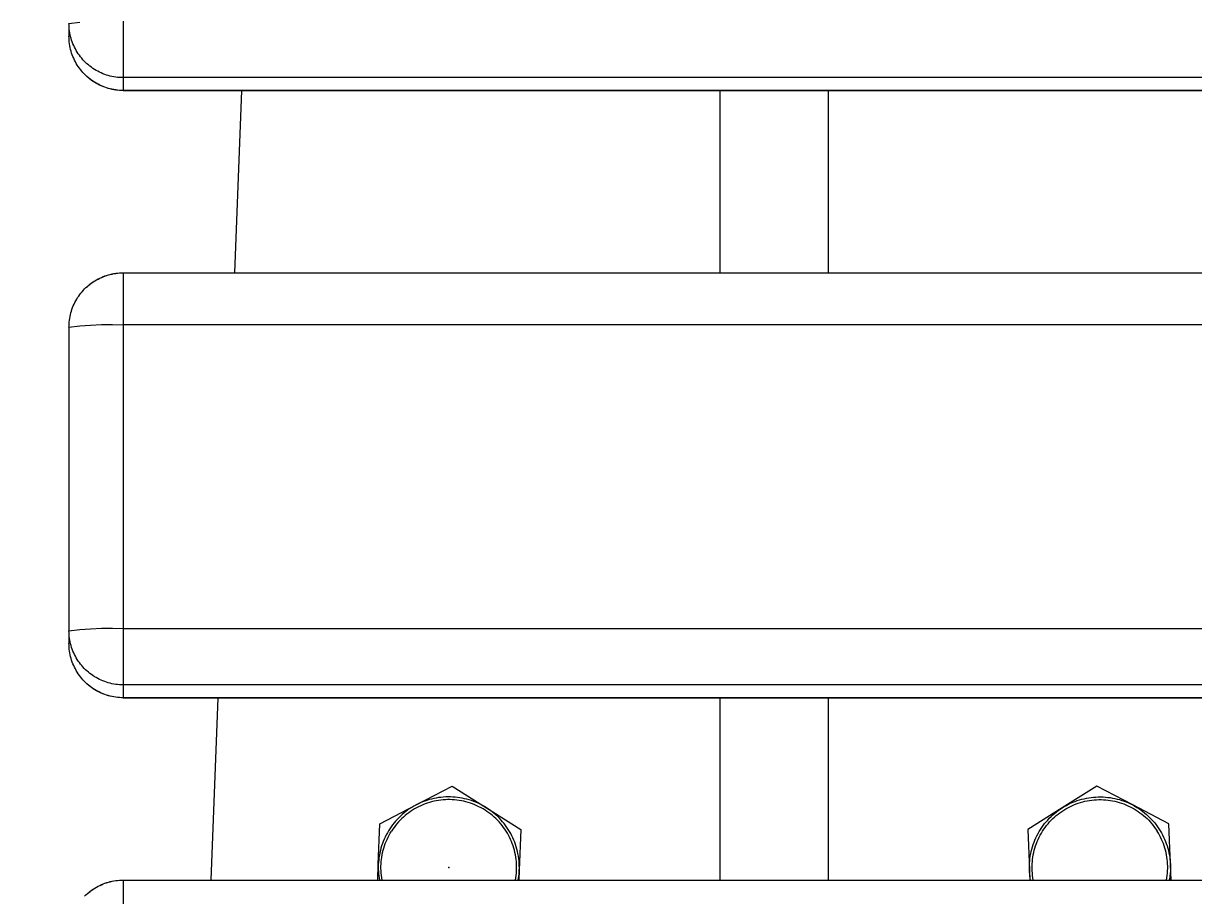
# Model space of a CAD drawing. Header units: inches. Extents: x -16 to 183, y -17 to 123.
# Drawn here: x -7.849 to -3.604, y 44.15 to 47.313 of the extents above; entities that cross this region are included whole.
import ezdxf

# ---------------------------------------------------------------- set-up
doc = ezdxf.new("R2010")
doc.units = ezdxf.units.IN
doc.header["$PDSIZE"] = -1
doc.layers.add('ZANO_R', color=7, linetype='Continuous', lineweight=0)
doc.layers.add('ZANO_W', color=1, linetype='Continuous', lineweight=0)
doc.styles.get("Standard").update_dxf_attribs({"font": 'arial.ttf'})
doc.dimstyles.new('amerykanie', dxfattribs={"dimtxt": 50, "dimasz": 50, "dimexe": 0.5, "dimexo": 0.5, "dimgap": 1, "dimtad": 1, "dimdec": 0, "dimzin": 0, "dimlunit": 5, "dimtxsty": 'Standard', "dimcen": 0.09, "dimclrd": 1, "dimclre": 1, "dimclrt": 1, "dimazin": 0, "dimtfac": 1, "dimtdec": 0, "dimtmove": 0, "dimatfit": 3, "dimfxl": 1, "dimtzin": 0, "dimarcsym": 1})

# ---------------------------------------------------------------- blocks, each defined once
blk = doc.blocks.new('*D364')
at = {"layer": 'ZANO_W', "color": 1, "lineweight": -2}
for p, q in [((-7.9868, 87.528), (-12.7753, 87.528)), ((-12.2753, 86.528), (-12.2753, 37.0563)), ((-7.9868, 36.0563), (-12.7753, 36.0563))]:
    blk.add_line(p, q, dxfattribs=at)
at = {"layer": 'ZANO_W', "color": 1}
for points in [[(-12.1087, 86.528), (-12.442, 86.528), (-12.2753, 87.528)], [(-12.442, 37.0563), (-12.1087, 37.0563), (-12.2753, 36.0563)]]:
    blk.add_solid(points, dxfattribs=at)
at = {"layer": 'ZANO_W', "color": 1, "insert": (-13.6155, 61.7922), "char_height": 1.625, "attachment_point": 5, "rotation": 90}
blk.add_mtext('51 1/2', dxfattribs=at)

msp = doc.modelspace()

# ---------------------------------------------------------------- linework, layer by layer
at = {"layer": 'ZANO_R'}
for p, q in [((-7.68361, 47.3133), (-7.64439, 47.31761)), ((-7.68348, 47.30643), (-7.68361, 47.3133)), ((-7.68361, 47.30894), (-7.68361, 47.26675)), ((-7.68312, 47.29958), (-7.68348, 47.30643)), ((-7.68252, 47.29274), (-7.68312, 47.29958)), ((-7.48676, 47.32161), (-7.48676, 47.11663)), ((-7.68348, 47.25989), (-7.68361, 47.26675)), ((-7.68312, 47.25303), (-7.68348, 47.25989)), ((-7.68252, 47.24619), (-7.68312, 47.25303)), ((-7.68168, 47.28592), (-7.68252, 47.29274)), ((-7.6806, 47.27914), (-7.68168, 47.28592)), ((-7.67929, 47.27239), (-7.6806, 47.27914)), ((-7.67774, 47.2657), (-7.67929, 47.27239)), ((-7.67596, 47.25907), (-7.67774, 47.2657)), ((-7.67395, 47.2525), (-7.67596, 47.25907)), ((-7.67171, 47.24601), (-7.67395, 47.2525)), ((-7.68168, 47.23937), (-7.68252, 47.24619)), ((-7.6806, 47.23259), (-7.68168, 47.23937)), ((-7.67929, 47.22584), (-7.6806, 47.23259)), ((-7.67774, 47.21915), (-7.67929, 47.22584)), ((-7.67596, 47.21252), (-7.67774, 47.21915)), ((-7.67395, 47.20595), (-7.67596, 47.21252)), ((-7.66925, 47.2396), (-7.67171, 47.24601)), ((-7.66656, 47.23328), (-7.66925, 47.2396)), ((-7.66365, 47.22706), (-7.66656, 47.23328)), ((-7.66053, 47.22094), (-7.66365, 47.22706)), ((-7.6572, 47.21493), (-7.66053, 47.22094)), ((-7.65366, 47.20905), (-7.6572, 47.21493)), ((-7.64992, 47.20329), (-7.65366, 47.20905)), ((-7.67171, 47.19946), (-7.67395, 47.20595)), ((-7.66925, 47.19305), (-7.67171, 47.19946)), ((-7.66656, 47.18673), (-7.66925, 47.19305)), ((-7.66365, 47.18051), (-7.66656, 47.18673)), ((-7.66053, 47.17439), (-7.66365, 47.18051)), ((-7.6572, 47.16838), (-7.66053, 47.17439)), ((-7.65366, 47.1625), (-7.6572, 47.16838)), ((-7.64598, 47.19766), (-7.64992, 47.20329)), ((-7.64184, 47.19218), (-7.64598, 47.19766)), ((-7.63752, 47.18685), (-7.64184, 47.19218)), ((-7.63301, 47.18166), (-7.63752, 47.18685)), ((-7.62832, 47.17664), (-7.63301, 47.18166)), ((-7.62346, 47.17179), (-7.62832, 47.17664)), ((-7.61844, 47.16711), (-7.62346, 47.17179)), ((-7.61325, 47.1626), (-7.61844, 47.16711)), ((-7.64992, 47.15674), (-7.65366, 47.1625)), ((-7.64598, 47.15111), (-7.64992, 47.15674)), ((-7.64184, 47.14563), (-7.64598, 47.15111)), ((-7.63752, 47.1403), (-7.64184, 47.14563)), ((-7.63301, 47.13511), (-7.63752, 47.1403)), ((-7.62832, 47.13009), (-7.63301, 47.13511)), ((-7.62346, 47.12524), (-7.62832, 47.13009)), ((-7.61844, 47.12056), (-7.62346, 47.12524)), ((-7.61736, 47.11946), (-7.62236, 47.12406)), ((-7.60791, 47.15828), (-7.61325, 47.1626)), ((-7.60243, 47.15415), (-7.60791, 47.15828)), ((-7.5968, 47.15022), (-7.60243, 47.15415)), ((-7.59104, 47.14648), (-7.5968, 47.15022)), ((-7.58515, 47.14294), (-7.59104, 47.14648)), ((-7.57914, 47.13962), (-7.58515, 47.14294)), ((-7.57302, 47.1365), (-7.57914, 47.13962)), ((-7.56679, 47.1336), (-7.57302, 47.1365)), ((-7.56047, 47.13092), (-7.56679, 47.1336)), ((-7.55406, 47.12846), (-7.56047, 47.13092)), ((-7.54756, 47.12623), (-7.55406, 47.12846)), ((-7.541, 47.12423), (-7.54756, 47.12623)), ((-7.53436, 47.12245), (-7.541, 47.12423)), ((-7.61325, 47.11605), (-7.61844, 47.12056)), ((-7.61219, 47.11504), (-7.61736, 47.11946)), ((-7.60791, 47.11173), (-7.61325, 47.11605)), ((-7.60688, 47.1108), (-7.61219, 47.11504)), ((-7.60243, 47.1076), (-7.60791, 47.11173)), ((-7.60142, 47.10674), (-7.60688, 47.1108)), ((-7.5968, 47.10367), (-7.60243, 47.1076)), ((-7.59582, 47.10288), (-7.60142, 47.10674)), ((-7.59104, 47.09993), (-7.5968, 47.10367)), ((-7.5901, 47.09921), (-7.59582, 47.10288)), ((-7.58515, 47.09639), (-7.59104, 47.09993)), ((-7.58425, 47.09574), (-7.5901, 47.09921)), ((-7.57914, 47.09307), (-7.58515, 47.09639)), ((-7.57829, 47.09248), (-7.58425, 47.09574)), ((-7.57302, 47.08995), (-7.57914, 47.09307)), ((-7.57221, 47.08942), (-7.57829, 47.09248)), ((-7.56679, 47.08705), (-7.57302, 47.08995)), ((-7.56604, 47.08657), (-7.57221, 47.08942)), ((-7.56047, 47.08437), (-7.56679, 47.08705)), ((-7.55977, 47.08394), (-7.56604, 47.08657)), ((-7.55406, 47.08191), (-7.56047, 47.08437)), ((-7.55341, 47.08153), (-7.55977, 47.08394)), ((-7.54756, 47.07968), (-7.55406, 47.08191)), ((-7.54697, 47.07934), (-7.55341, 47.08153)), ((-7.52767, 47.12091), (-7.53436, 47.12245)), ((-7.52093, 47.1196), (-7.52767, 47.12091)), ((-7.51414, 47.11853), (-7.52093, 47.1196)), ((-7.50732, 47.1177), (-7.51414, 47.11853)), ((-7.50048, 47.1171), (-7.50732, 47.1177)), ((-7.49362, 47.11674), (-7.50048, 47.1171)), ((-7.48676, 47.11663), (-7.49362, 47.11674)), ((62.98564, 47.11663), (-7.48676, 47.11663)), ((-7.48676, 47.11663), (-7.48676, 47.07008)), ((-7.541, 47.07768), (-7.54756, 47.07968)), ((-7.54047, 47.07737), (-7.54697, 47.07934)), ((-7.53436, 47.0759), (-7.541, 47.07768)), ((-7.53389, 47.07563), (-7.54047, 47.07737)), ((-7.52767, 47.07436), (-7.53436, 47.0759)), ((-7.52726, 47.07411), (-7.53389, 47.07563)), ((-7.52093, 47.07305), (-7.52767, 47.07436)), ((-7.52059, 47.07283), (-7.52726, 47.07411)), ((-7.51414, 47.07198), (-7.52093, 47.07305)), ((-7.51387, 47.07178), (-7.52059, 47.07283)), ((-7.50732, 47.07115), (-7.51414, 47.07198)), ((-7.50712, 47.07096), (-7.51387, 47.07178)), ((-7.50048, 47.07055), (-7.50732, 47.07115)), ((-7.50035, 47.07037), (-7.50712, 47.07096)), ((-7.49362, 47.07019), (-7.50048, 47.07055)), ((-7.49356, 47.07002), (-7.50035, 47.07037)), ((-7.48676, 47.07008), (-7.49362, 47.07019)), ((-7.48676, 47.0699), (-7.49356, 47.07002)), ((-7.48676, 47.07008), (62.98564, 47.07008)), ((-7.48676, 47.07008), (-7.48676, 47.06994)), ((62.98564, 47.0699), (-7.48676, 47.0699)), ((-7.05783, 47.07008), (-7.08362, 46.4086)), ((-5.3214, 46.4086), (-5.3214, 47.07008)), ((-4.9277, 46.4086), (-4.9277, 47.07008)), ((-7.54043, 46.40115), (-7.53386, 46.40289)), ((-7.54027, 46.40136), (-7.53372, 46.40309)), ((-7.53386, 46.40289), (-7.52724, 46.4044)), ((-7.53372, 46.40309), (-7.52711, 46.40459)), ((-7.52724, 46.4044), (-7.52056, 46.40568)), ((-7.52711, 46.40459), (-7.52046, 46.40587)), ((-7.52056, 46.40568), (-7.51385, 46.40673)), ((-7.52046, 46.40587), (-7.51377, 46.40691)), ((-7.51385, 46.40673), (-7.5071, 46.40755)), ((-7.51377, 46.40691), (-7.50704, 46.40773)), ((-7.5071, 46.40755), (-7.50034, 46.40813)), ((-7.50704, 46.40773), (-7.50029, 46.40831)), ((-7.50034, 46.40813), (-7.49355, 46.40848)), ((-7.50029, 46.40831), (-7.49353, 46.40866)), ((-7.49355, 46.40848), (-7.48676, 46.4086)), ((-7.49353, 46.40866), (-7.48676, 46.40877)), ((-7.48676, 46.40877), (62.98564, 46.40877)), ((-7.48676, 46.4086), (-7.48676, 46.40873)), ((-7.48676, 46.4086), (62.98564, 46.4086)), ((-7.48676, 46.4086), (-7.48676, 46.22024)), ((-7.61729, 46.35914), (-7.61213, 46.36355)), ((-7.61695, 46.35957), (-7.6118, 46.36396)), ((-7.61213, 46.36355), (-7.60681, 46.36778)), ((-7.6118, 46.36396), (-7.60649, 46.36817)), ((-7.60681, 46.36778), (-7.60136, 46.37183)), ((-7.60649, 46.36817), (-7.60104, 46.3722)), ((-7.60136, 46.37183), (-7.59576, 46.37569)), ((-7.60104, 46.3722), (-7.59546, 46.37604)), ((-7.59576, 46.37569), (-7.59004, 46.37935)), ((-7.59546, 46.37604), (-7.58975, 46.37968)), ((-7.59004, 46.37935), (-7.58419, 46.38281)), ((-7.58975, 46.37968), (-7.58392, 46.38312)), ((-7.58419, 46.38281), (-7.57823, 46.38607)), ((-7.58392, 46.38312), (-7.57797, 46.38637)), ((-7.57823, 46.38607), (-7.57216, 46.38912)), ((-7.57797, 46.38637), (-7.57191, 46.3894)), ((-7.57216, 46.38912), (-7.56599, 46.39196)), ((-7.57191, 46.3894), (-7.56576, 46.39223)), ((-7.56599, 46.39196), (-7.55972, 46.39459)), ((-7.56576, 46.39223), (-7.55951, 46.39484)), ((-7.55972, 46.39459), (-7.55337, 46.397)), ((-7.55951, 46.39484), (-7.55317, 46.39723)), ((-7.55337, 46.397), (-7.54693, 46.39918)), ((-7.55317, 46.39723), (-7.54676, 46.39941)), ((-7.54693, 46.39918), (-7.54043, 46.40115)), ((-7.54676, 46.39941), (-7.54027, 46.40136)), ((-7.65576, 46.31286), (-7.65219, 46.31861)), ((-7.65219, 46.31861), (-7.64842, 46.32424)), ((-7.64842, 46.32424), (-7.64446, 46.32974)), ((-7.64446, 46.32974), (-7.64031, 46.33509)), ((-7.64031, 46.33509), (-7.63598, 46.3403)), ((-7.63598, 46.3403), (-7.63148, 46.34536)), ((-7.63148, 46.34536), (-7.6268, 46.35026)), ((-7.6268, 46.35026), (-7.62196, 46.355)), ((-7.6223, 46.35455), (-7.61729, 46.35914)), ((-7.62196, 46.355), (-7.61695, 46.35957)), ((-7.67496, 46.26962), (-7.67286, 46.27607)), ((-7.67286, 46.27607), (-7.67055, 46.28243)), ((-7.67055, 46.28243), (-7.66801, 46.28871)), ((-7.66801, 46.28871), (-7.66526, 46.2949)), ((-7.66526, 46.2949), (-7.6623, 46.301)), ((-7.6623, 46.301), (-7.65913, 46.30698)), ((-7.65913, 46.30698), (-7.65576, 46.31286)), ((-7.68279, 46.22981), (-7.68206, 46.23655)), ((-7.68206, 46.23655), (-7.6811, 46.24325)), ((-7.6811, 46.24325), (-7.6799, 46.24992)), ((-7.6799, 46.24992), (-7.67848, 46.25654)), ((-7.67848, 46.25654), (-7.67683, 46.26311)), ((-7.67683, 46.26311), (-7.67496, 46.26962)), ((-7.68361, 46.21211), (-7.68356, 46.21629)), ((-7.68361, 46.21192), (-7.64439, 46.21623)), ((-7.68361, 46.21192), (-7.68361, 46.16519)), ((-7.68356, 46.21629), (-7.68329, 46.22306)), ((-7.68329, 46.22306), (-7.68279, 46.22981)), ((-7.64439, 46.21623), (-7.60506, 46.21922)), ((-7.60506, 46.21922), (-7.56564, 46.22089)), ((-7.56564, 46.22089), (-7.52619, 46.22123)), ((-7.52619, 46.22123), (-7.48676, 46.22024)), ((62.98564, 46.22024), (-7.48676, 46.22024)), ((-7.48676, 46.22024), (-7.48676, 45.11886)), ((-7.68361, 46.16519), (-7.68361, 45.11073)), ((-7.68361, 45.11055), (-7.64439, 45.11486)), ((-7.68348, 45.10368), (-7.68361, 45.11055)), ((-7.68361, 45.10618), (-7.68361, 45.064)), ((-7.68312, 45.09682), (-7.68348, 45.10368)), ((-7.68252, 45.08998), (-7.68312, 45.09682)), ((-7.68168, 45.08316), (-7.68252, 45.08998)), ((-7.64439, 45.11486), (-7.60506, 45.11785)), ((-7.60506, 45.11785), (-7.56564, 45.11951)), ((-7.56564, 45.11951), (-7.52619, 45.11985)), ((-7.52619, 45.11985), (-7.48676, 45.11886)), ((-7.48676, 45.11886), (62.98564, 45.11886)), ((-7.48676, 45.11886), (-7.48676, 44.91387)), ((-7.68348, 45.05713), (-7.68361, 45.064)), ((-7.68312, 45.05027), (-7.68348, 45.05713)), ((-7.68252, 45.04343), (-7.68312, 45.05027)), ((-7.6806, 45.07638), (-7.68168, 45.08316)), ((-7.67929, 45.06964), (-7.6806, 45.07638)), ((-7.67774, 45.06295), (-7.67929, 45.06964)), ((-7.67596, 45.05631), (-7.67774, 45.06295)), ((-7.67395, 45.04975), (-7.67596, 45.05631)), ((-7.67171, 45.04325), (-7.67395, 45.04975)), ((-7.68168, 45.03661), (-7.68252, 45.04343)), ((-7.6806, 45.02983), (-7.68168, 45.03661)), ((-7.67929, 45.02309), (-7.6806, 45.02983)), ((-7.67774, 45.0164), (-7.67929, 45.02309)), ((-7.67596, 45.00976), (-7.67774, 45.0164)), ((-7.67395, 45.0032), (-7.67596, 45.00976)), ((-7.67171, 44.9967), (-7.67395, 45.0032)), ((-7.66925, 45.03684), (-7.67171, 45.04325)), ((-7.66656, 45.03052), (-7.66925, 45.03684)), ((-7.66365, 45.0243), (-7.66656, 45.03052)), ((-7.66053, 45.01818), (-7.66365, 45.0243)), ((-7.6572, 45.01218), (-7.66053, 45.01818)), ((-7.65366, 45.00629), (-7.6572, 45.01218)), ((-7.64992, 45.00053), (-7.65366, 45.00629)), ((-7.66925, 44.99029), (-7.67171, 44.9967)), ((-7.66656, 44.98397), (-7.66925, 44.99029)), ((-7.66365, 44.97775), (-7.66656, 44.98397)), ((-7.66053, 44.97163), (-7.66365, 44.97775)), ((-7.6572, 44.96563), (-7.66053, 44.97163)), ((-7.65366, 44.95974), (-7.6572, 44.96563)), ((-7.64992, 44.95398), (-7.65366, 44.95974)), ((-7.64598, 44.99491), (-7.64992, 45.00053)), ((-7.64184, 44.98942), (-7.64598, 44.99491)), ((-7.63752, 44.98409), (-7.64184, 44.98942)), ((-7.63301, 44.97891), (-7.63752, 44.98409)), ((-7.62832, 44.97389), (-7.63301, 44.97891)), ((-7.62346, 44.96903), (-7.62832, 44.97389)), ((-7.61844, 44.96435), (-7.62346, 44.96903)), ((-7.61325, 44.95985), (-7.61844, 44.96435)), ((-7.60791, 44.95553), (-7.61325, 44.95985)), ((-7.64598, 44.94836), (-7.64992, 44.95398)), ((-7.64184, 44.94287), (-7.64598, 44.94836)), ((-7.63752, 44.93754), (-7.64184, 44.94287)), ((-7.63301, 44.93236), (-7.63752, 44.93754)), ((-7.62832, 44.92734), (-7.63301, 44.93236)), ((-7.62346, 44.92248), (-7.62832, 44.92734)), ((-7.61844, 44.9178), (-7.62346, 44.92248)), ((-7.61736, 44.91671), (-7.62236, 44.92131)), ((-7.61325, 44.9133), (-7.61844, 44.9178)), ((-7.61219, 44.91228), (-7.61736, 44.91671)), ((-7.60243, 44.9514), (-7.60791, 44.95553)), ((-7.5968, 44.94746), (-7.60243, 44.9514)), ((-7.59104, 44.94372), (-7.5968, 44.94746)), ((-7.58515, 44.94019), (-7.59104, 44.94372)), ((-7.57914, 44.93686), (-7.58515, 44.94019)), ((-7.57302, 44.93375), (-7.57914, 44.93686)), ((-7.56679, 44.93085), (-7.57302, 44.93375)), ((-7.56047, 44.92817), (-7.56679, 44.93085)), ((-7.55406, 44.92571), (-7.56047, 44.92817)), ((-7.54756, 44.92347), (-7.55406, 44.92571)), ((-7.541, 44.92147), (-7.54756, 44.92347)), ((-7.53436, 44.91969), (-7.541, 44.92147)), ((-7.52767, 44.91815), (-7.53436, 44.91969)), ((-7.52093, 44.91684), (-7.52767, 44.91815)), ((-7.51414, 44.91577), (-7.52093, 44.91684)), ((-7.60791, 44.90898), (-7.61325, 44.9133)), ((-7.60688, 44.90804), (-7.61219, 44.91228)), ((-7.60243, 44.90485), (-7.60791, 44.90898)), ((-7.60142, 44.90399), (-7.60688, 44.90804)), ((-7.5968, 44.90091), (-7.60243, 44.90485)), ((-7.59582, 44.90012), (-7.60142, 44.90399)), ((-7.59104, 44.89717), (-7.5968, 44.90091)), ((-7.5901, 44.89645), (-7.59582, 44.90012)), ((-7.58515, 44.89364), (-7.59104, 44.89717)), ((-7.58425, 44.89298), (-7.5901, 44.89645)), ((-7.57914, 44.89031), (-7.58515, 44.89364)), ((-7.57829, 44.88972), (-7.58425, 44.89298)), ((-7.57302, 44.8872), (-7.57914, 44.89031)), ((-7.57221, 44.88666), (-7.57829, 44.88972)), ((-7.56679, 44.8843), (-7.57302, 44.8872)), ((-7.56604, 44.88382), (-7.57221, 44.88666)), ((-7.56047, 44.88162), (-7.56679, 44.8843)), ((-7.55977, 44.88119), (-7.56604, 44.88382)), ((-7.55406, 44.87916), (-7.56047, 44.88162)), ((-7.55341, 44.87877), (-7.55977, 44.88119)), ((-7.54756, 44.87692), (-7.55406, 44.87916)), ((-7.54697, 44.87658), (-7.55341, 44.87877)), ((-7.541, 44.87492), (-7.54756, 44.87692)), ((-7.54047, 44.87461), (-7.54697, 44.87658)), ((-7.53436, 44.87314), (-7.541, 44.87492)), ((-7.53389, 44.87287), (-7.54047, 44.87461)), ((-7.50732, 44.91494), (-7.51414, 44.91577)), ((-7.50048, 44.91434), (-7.50732, 44.91494)), ((-7.49362, 44.91399), (-7.50048, 44.91434)), ((-7.48676, 44.91387), (-7.49362, 44.91399)), ((62.98564, 44.91387), (-7.48676, 44.91387)), ((-7.48676, 44.91387), (-7.48676, 44.86732)), ((-7.52767, 44.8716), (-7.53436, 44.87314)), ((-7.52726, 44.87136), (-7.53389, 44.87287)), ((-7.52093, 44.87029), (-7.52767, 44.8716)), ((-7.52059, 44.87007), (-7.52726, 44.87136)), ((-7.51414, 44.86922), (-7.52093, 44.87029)), ((-7.51387, 44.86902), (-7.52059, 44.87007)), ((-7.50732, 44.86839), (-7.51414, 44.86922)), ((-7.50712, 44.8682), (-7.51387, 44.86902)), ((-7.50048, 44.86779), (-7.50732, 44.86839)), ((-7.50035, 44.86761), (-7.50712, 44.8682)), ((-7.49362, 44.86744), (-7.50048, 44.86779)), ((-7.49356, 44.86726), (-7.50035, 44.86761)), ((-7.48676, 44.86732), (-7.49362, 44.86744)), ((-7.48676, 44.86715), (-7.49356, 44.86726)), ((-7.48676, 44.86732), (62.98564, 44.86732)), ((-7.48676, 44.86732), (-7.48676, 44.86718)), ((62.98564, 44.86715), (-7.48676, 44.86715)), ((-7.1437, 44.86732), (-7.16948, 44.20584)), ((-5.3214, 44.20584), (-5.3214, 44.86732)), ((-4.9277, 44.20584), (-4.9277, 44.86732)), ((-6.42466, 44.47832), (-6.29386, 44.54703)), ((-6.29386, 44.54703), (-6.16896, 44.46811)), ((-3.95525, 44.54703), (-4.08015, 44.46811)), ((-3.82445, 44.47832), (-3.95525, 44.54703)), ((-6.39305, 44.49229), (-6.40113, 44.4892)), ((-6.38488, 44.4951), (-6.39305, 44.49229)), ((-6.37662, 44.49764), (-6.38488, 44.4951)), ((-6.36827, 44.4999), (-6.37662, 44.49764)), ((-6.35986, 44.50187), (-6.36827, 44.4999)), ((-6.3598, 44.4918), (-6.36796, 44.48982)), ((-6.35138, 44.50356), (-6.35986, 44.50187)), ((-6.35157, 44.49351), (-6.3598, 44.4918)), ((-6.34329, 44.49494), (-6.35157, 44.49351)), ((-6.34285, 44.50496), (-6.35138, 44.50356)), ((-6.33497, 44.49608), (-6.34329, 44.49494)), ((-6.33428, 44.50607), (-6.34285, 44.50496)), ((-6.32661, 44.49694), (-6.33497, 44.49608)), ((-6.32567, 44.50689), (-6.33428, 44.50607)), ((-6.31823, 44.49751), (-6.32661, 44.49694)), ((-6.31704, 44.50742), (-6.32567, 44.50689)), ((-6.30983, 44.4978), (-6.31823, 44.49751)), ((-6.3084, 44.50766), (-6.31704, 44.50742)), ((-6.30143, 44.4978), (-6.30983, 44.4978)), ((-6.29976, 44.50761), (-6.3084, 44.50766)), ((-6.29303, 44.49751), (-6.30143, 44.4978)), ((-6.29112, 44.50726), (-6.29976, 44.50761)), ((-6.28465, 44.49694), (-6.29303, 44.49751)), ((-6.2825, 44.50663), (-6.29112, 44.50726)), ((-6.27629, 44.49608), (-6.28465, 44.49694)), ((-6.27391, 44.5057), (-6.2825, 44.50663)), ((-6.26797, 44.49493), (-6.27629, 44.49608)), ((-6.26535, 44.50448), (-6.27391, 44.5057)), ((-6.25969, 44.4935), (-6.26797, 44.49493)), ((-6.25684, 44.50298), (-6.26535, 44.50448)), ((-6.25146, 44.49179), (-6.25969, 44.4935)), ((-6.24838, 44.50119), (-6.25684, 44.50298)), ((-6.2433, 44.4898), (-6.25146, 44.49179)), ((-6.23999, 44.49911), (-6.24838, 44.50119)), ((-6.23167, 44.49675), (-6.23999, 44.49911)), ((-6.22344, 44.49411), (-6.23167, 44.49675)), ((-6.2153, 44.4912), (-6.22344, 44.49411)), ((-4.0338, 44.4912), (-4.02567, 44.49411)), ((-4.02567, 44.49411), (-4.01743, 44.49675)), ((-4.01743, 44.49675), (-4.00912, 44.49911)), ((-4.00912, 44.49911), (-4.00073, 44.50119)), ((-4.00581, 44.4898), (-3.99764, 44.49179)), ((-4.00073, 44.50119), (-3.99227, 44.50298)), ((-3.99764, 44.49179), (-3.98942, 44.4935)), ((-3.99227, 44.50298), (-3.98376, 44.50448)), ((-3.98942, 44.4935), (-3.98114, 44.49493)), ((-3.98376, 44.50448), (-3.9752, 44.5057)), ((-3.98114, 44.49493), (-3.97281, 44.49608)), ((-3.9752, 44.5057), (-3.96661, 44.50663)), ((-3.97281, 44.49608), (-3.96446, 44.49694)), ((-3.96661, 44.50663), (-3.95799, 44.50726)), ((-3.96446, 44.49694), (-3.95607, 44.49751)), ((-3.95799, 44.50726), (-3.94935, 44.50761)), ((-3.95607, 44.49751), (-3.94768, 44.4978)), ((-3.94935, 44.50761), (-3.9407, 44.50766)), ((-3.94768, 44.4978), (-3.93927, 44.4978)), ((-3.9407, 44.50766), (-3.93206, 44.50742)), ((-3.93927, 44.4978), (-3.93088, 44.49751)), ((-3.93206, 44.50742), (-3.92344, 44.50689)), ((-3.93088, 44.49751), (-3.92249, 44.49694)), ((-3.92344, 44.50689), (-3.91483, 44.50607)), ((-3.92249, 44.49694), (-3.91414, 44.49608)), ((-3.91483, 44.50607), (-3.90626, 44.50496)), ((-3.91414, 44.49608), (-3.90581, 44.49494)), ((-3.90626, 44.50496), (-3.89773, 44.50356)), ((-3.90581, 44.49494), (-3.89753, 44.49351)), ((-3.89773, 44.50356), (-3.88925, 44.50187)), ((-3.89753, 44.49351), (-3.88931, 44.4918)), ((-3.88931, 44.4918), (-3.88114, 44.48982)), ((-3.88925, 44.50187), (-3.88083, 44.4999)), ((-3.88083, 44.4999), (-3.87249, 44.49764)), ((-3.87249, 44.49764), (-3.86423, 44.4951)), ((-3.86423, 44.4951), (-3.85605, 44.49229)), ((-3.85605, 44.49229), (-3.84798, 44.4892)), ((-6.55546, 44.40962), (-6.42466, 44.47832)), ((-6.46783, 44.44973), (-6.47442, 44.44414)), ((-6.46105, 44.4551), (-6.46783, 44.44973)), ((-6.45409, 44.46023), (-6.46105, 44.4551)), ((-6.45095, 44.45036), (-6.45764, 44.44528)), ((-6.44697, 44.46512), (-6.45409, 44.46023)), ((-6.44408, 44.4552), (-6.45095, 44.45036)), ((-6.43968, 44.46977), (-6.44697, 44.46512)), ((-6.43706, 44.45981), (-6.44408, 44.4552)), ((-6.43224, 44.47418), (-6.43968, 44.46977)), ((-6.42988, 44.46418), (-6.43706, 44.45981)), ((-6.42466, 44.47832), (-6.43224, 44.47418)), ((-6.42255, 44.46829), (-6.42988, 44.46418)), ((-6.41694, 44.48221), (-6.42466, 44.47832)), ((-6.41509, 44.47216), (-6.42255, 44.46829)), ((-6.40909, 44.48584), (-6.41694, 44.48221)), ((-6.4075, 44.47577), (-6.41509, 44.47216)), ((-6.40113, 44.4892), (-6.40909, 44.48584)), ((-6.3998, 44.47911), (-6.4075, 44.47577)), ((-6.39198, 44.4822), (-6.3998, 44.47911)), ((-6.38406, 44.48501), (-6.39198, 44.4822)), ((-6.37605, 44.48755), (-6.38406, 44.48501)), ((-6.36796, 44.48982), (-6.37605, 44.48755)), ((-6.23521, 44.48754), (-6.2433, 44.4898)), ((-6.2272, 44.48499), (-6.23521, 44.48754)), ((-6.21928, 44.48218), (-6.2272, 44.48499)), ((-6.21147, 44.4791), (-6.21928, 44.48218)), ((-6.20727, 44.48801), (-6.2153, 44.4912)), ((-6.20376, 44.47575), (-6.21147, 44.4791)), ((-6.19934, 44.48455), (-6.20727, 44.48801)), ((-6.19618, 44.47214), (-6.20376, 44.47575)), ((-6.19154, 44.48083), (-6.19934, 44.48455)), ((-6.18872, 44.46827), (-6.19618, 44.47214)), ((-6.18387, 44.47684), (-6.19154, 44.48083)), ((-6.18139, 44.46415), (-6.18872, 44.46827)), ((-6.17634, 44.4726), (-6.18387, 44.47684)), ((-6.17421, 44.45979), (-6.18139, 44.46415)), ((-6.16896, 44.46811), (-6.17634, 44.4726)), ((-6.16719, 44.45518), (-6.17421, 44.45979)), ((-6.16173, 44.46337), (-6.16896, 44.46811)), ((-6.16896, 44.46811), (-6.04405, 44.38918)), ((-6.16033, 44.45033), (-6.16719, 44.45518)), ((-6.15466, 44.45839), (-6.16173, 44.46337)), ((-6.15363, 44.44526), (-6.16033, 44.45033)), ((-6.14777, 44.45317), (-6.15466, 44.45839)), ((-6.14106, 44.44772), (-6.14777, 44.45317)), ((-4.08015, 44.46811), (-4.20505, 44.38918)), ((-4.10805, 44.44772), (-4.10134, 44.45317)), ((-4.10134, 44.45317), (-4.09444, 44.45839)), ((-4.09547, 44.44526), (-4.08878, 44.45033)), ((-4.09444, 44.45839), (-4.08738, 44.46337)), ((-4.08878, 44.45033), (-4.08192, 44.45518)), ((-4.08738, 44.46337), (-4.08015, 44.46811)), ((-4.08192, 44.45518), (-4.07489, 44.45979)), ((-4.08015, 44.46811), (-4.07277, 44.4726)), ((-4.07489, 44.45979), (-4.06771, 44.46415)), ((-4.07277, 44.4726), (-4.06523, 44.47684)), ((-4.06771, 44.46415), (-4.06039, 44.46827)), ((-4.06523, 44.47684), (-4.05756, 44.48083)), ((-4.06039, 44.46827), (-4.05293, 44.47214)), ((-4.05756, 44.48083), (-4.04976, 44.48455)), ((-4.05293, 44.47214), (-4.04534, 44.47575)), ((-4.04976, 44.48455), (-4.04184, 44.48801)), ((-4.04534, 44.47575), (-4.03764, 44.4791)), ((-4.04184, 44.48801), (-4.0338, 44.4912)), ((-4.03764, 44.4791), (-4.02982, 44.48218)), ((-4.02982, 44.48218), (-4.02191, 44.48499)), ((-4.02191, 44.48499), (-4.0139, 44.48754)), ((-4.0139, 44.48754), (-4.00581, 44.4898)), ((-3.88114, 44.48982), (-3.87305, 44.48755)), ((-3.87305, 44.48755), (-3.86504, 44.48501)), ((-3.86504, 44.48501), (-3.85713, 44.4822)), ((-3.85713, 44.4822), (-3.84931, 44.47911)), ((-3.84931, 44.47911), (-3.8416, 44.47577)), ((-3.84798, 44.4892), (-3.84002, 44.48584)), ((-3.8416, 44.47577), (-3.83401, 44.47216)), ((-3.84002, 44.48584), (-3.83217, 44.48221)), ((-3.83401, 44.47216), (-3.82655, 44.46829)), ((-3.83217, 44.48221), (-3.82445, 44.47832)), ((-3.82655, 44.46829), (-3.81923, 44.46418)), ((-3.82445, 44.47832), (-3.81687, 44.47418)), ((-3.69365, 44.40962), (-3.82445, 44.47832)), ((-3.81923, 44.46418), (-3.81205, 44.45981)), ((-3.81687, 44.47418), (-3.80943, 44.46977)), ((-3.81205, 44.45981), (-3.80502, 44.4552)), ((-3.80943, 44.46977), (-3.80214, 44.46512)), ((-3.80502, 44.4552), (-3.79816, 44.45036)), ((-3.80214, 44.46512), (-3.79501, 44.46023)), ((-3.79816, 44.45036), (-3.79146, 44.44528)), ((-3.79501, 44.46023), (-3.78806, 44.4551)), ((-3.78806, 44.4551), (-3.78128, 44.44973)), ((-3.78128, 44.44973), (-3.77469, 44.44414)), ((-6.56136, 44.26199), (-6.55546, 44.40962)), ((-6.50436, 44.41303), (-6.50969, 44.40623)), ((-6.4988, 44.41965), (-6.50436, 44.41303)), ((-6.49383, 44.41031), (-6.49914, 44.4038)), ((-6.49302, 44.42608), (-6.4988, 44.41965)), ((-6.48831, 44.41665), (-6.49383, 44.41031)), ((-6.48702, 44.43231), (-6.49302, 44.42608)), ((-6.48258, 44.42279), (-6.48831, 44.41665)), ((-6.48082, 44.43833), (-6.48702, 44.43231)), ((-6.47663, 44.42873), (-6.48258, 44.42279)), ((-6.47442, 44.44414), (-6.48082, 44.43833)), ((-6.47049, 44.43446), (-6.47663, 44.42873)), ((-6.46416, 44.43998), (-6.47049, 44.43446)), ((-6.45764, 44.44528), (-6.46416, 44.43998)), ((-6.14712, 44.43995), (-6.15363, 44.44526)), ((-6.14078, 44.43443), (-6.14712, 44.43995)), ((-6.13454, 44.44205), (-6.14106, 44.44772)), ((-6.13465, 44.4287), (-6.14078, 44.43443)), ((-6.12871, 44.42276), (-6.13465, 44.4287)), ((-6.12821, 44.43616), (-6.13454, 44.44205)), ((-6.12297, 44.41662), (-6.12871, 44.42276)), ((-6.12208, 44.43006), (-6.12821, 44.43616)), ((-6.11745, 44.41028), (-6.12297, 44.41662)), ((-6.11616, 44.42376), (-6.12208, 44.43006)), ((-6.11215, 44.40377), (-6.11745, 44.41028)), ((-6.11046, 44.41726), (-6.11616, 44.42376)), ((-6.10498, 44.41058), (-6.11046, 44.41726)), ((-6.09974, 44.40371), (-6.10498, 44.41058)), ((-4.14937, 44.40371), (-4.14412, 44.41058)), ((-4.14412, 44.41058), (-4.13864, 44.41726)), ((-4.13864, 44.41726), (-4.13294, 44.42376)), ((-4.13696, 44.40377), (-4.13166, 44.41028)), ((-4.13294, 44.42376), (-4.12703, 44.43006)), ((-4.13166, 44.41028), (-4.12613, 44.41662)), ((-4.12703, 44.43006), (-4.1209, 44.43616)), ((-4.12613, 44.41662), (-4.1204, 44.42276)), ((-4.1209, 44.43616), (-4.11457, 44.44205)), ((-4.1204, 44.42276), (-4.11446, 44.4287)), ((-4.11457, 44.44205), (-4.10805, 44.44772)), ((-4.11446, 44.4287), (-4.10832, 44.43443)), ((-4.10832, 44.43443), (-4.10199, 44.43995)), ((-4.10199, 44.43995), (-4.09547, 44.44526)), ((-3.79146, 44.44528), (-3.78495, 44.43998)), ((-3.78495, 44.43998), (-3.77861, 44.43446)), ((-3.77861, 44.43446), (-3.77247, 44.42873)), ((-3.77469, 44.44414), (-3.76829, 44.43833)), ((-3.77247, 44.42873), (-3.76653, 44.42279)), ((-3.76829, 44.43833), (-3.76209, 44.43231)), ((-3.76653, 44.42279), (-3.76079, 44.41665)), ((-3.76209, 44.43231), (-3.75609, 44.42608)), ((-3.76079, 44.41665), (-3.75527, 44.41031)), ((-3.75609, 44.42608), (-3.75031, 44.41965)), ((-3.75527, 44.41031), (-3.74997, 44.4038)), ((-3.75031, 44.41965), (-3.74475, 44.41303)), ((-3.74475, 44.41303), (-3.73942, 44.40623)), ((-3.68775, 44.26199), (-3.69365, 44.40962)), ((-6.53275, 44.36974), (-6.5366, 44.362)), ((-6.52864, 44.37734), (-6.53275, 44.36974)), ((-6.52427, 44.3848), (-6.52864, 44.37734)), ((-6.52602, 44.36125), (-6.52216, 44.36871)), ((-6.51965, 44.39211), (-6.52427, 44.3848)), ((-6.52216, 44.36871), (-6.51804, 44.37603)), ((-6.51479, 44.39925), (-6.51965, 44.39211)), ((-6.51804, 44.37603), (-6.51367, 44.38321)), ((-6.50969, 44.40623), (-6.51479, 44.39925)), ((-6.50906, 44.39024), (-6.51367, 44.38321)), ((-6.50421, 44.3971), (-6.50906, 44.39024)), ((-6.49914, 44.4038), (-6.50421, 44.3971)), ((-6.10707, 44.39707), (-6.11215, 44.40377)), ((-6.10223, 44.39021), (-6.10707, 44.39707)), ((-6.09762, 44.38318), (-6.10223, 44.39021)), ((-6.09472, 44.39667), (-6.09974, 44.40371)), ((-6.09326, 44.37601), (-6.09762, 44.38318)), ((-6.08995, 44.38946), (-6.09472, 44.39667)), ((-6.08914, 44.36868), (-6.09326, 44.37601)), ((-6.08542, 44.3821), (-6.08995, 44.38946)), ((-6.08528, 44.36122), (-6.08914, 44.36868)), ((-6.08114, 44.37458), (-6.08542, 44.3821)), ((-6.07713, 44.36693), (-6.08114, 44.37458)), ((-6.07337, 44.35915), (-6.07713, 44.36693)), ((-6.04405, 44.38918), (-6.04995, 44.24155)), ((-4.20505, 44.38918), (-4.19915, 44.24155)), ((-4.17574, 44.35915), (-4.17198, 44.36693)), ((-4.17198, 44.36693), (-4.16796, 44.37458)), ((-4.16796, 44.37458), (-4.16369, 44.3821)), ((-4.16383, 44.36122), (-4.15997, 44.36868)), ((-4.16369, 44.3821), (-4.15916, 44.38946)), ((-4.15997, 44.36868), (-4.15585, 44.37601)), ((-4.15916, 44.38946), (-4.15439, 44.39667)), ((-4.15585, 44.37601), (-4.15148, 44.38318)), ((-4.15439, 44.39667), (-4.14937, 44.40371)), ((-4.15148, 44.38318), (-4.14688, 44.39021)), ((-4.14688, 44.39021), (-4.14203, 44.39707)), ((-4.14203, 44.39707), (-4.13696, 44.40377)), ((-3.74997, 44.4038), (-3.74489, 44.3971)), ((-3.74489, 44.3971), (-3.74005, 44.39024)), ((-3.74005, 44.39024), (-3.73544, 44.38321)), ((-3.73942, 44.40623), (-3.73432, 44.39925)), ((-3.73107, 44.37603), (-3.73544, 44.38321)), ((-3.73432, 44.39925), (-3.72946, 44.39211)), ((-3.72695, 44.36871), (-3.73107, 44.37603)), ((-3.72946, 44.39211), (-3.72484, 44.3848)), ((-3.72309, 44.36125), (-3.72695, 44.36871)), ((-3.72484, 44.3848), (-3.72047, 44.37734)), ((-3.72047, 44.37734), (-3.71636, 44.36974)), ((-3.71636, 44.36974), (-3.7125, 44.362)), ((-6.54935, 44.32988), (-6.55185, 44.32161)), ((-6.54657, 44.33807), (-6.54935, 44.32988)), ((-6.54352, 44.34616), (-6.54657, 44.33807)), ((-6.54369, 44.31412), (-6.54142, 44.32221)), ((-6.5402, 44.35414), (-6.54352, 44.34616)), ((-6.54142, 44.32221), (-6.53888, 44.33022)), ((-6.5366, 44.362), (-6.5402, 44.35414)), ((-6.53888, 44.33022), (-6.53606, 44.33814)), ((-6.53606, 44.33814), (-6.53298, 44.34596)), ((-6.53298, 44.34596), (-6.52963, 44.35366)), ((-6.52963, 44.35366), (-6.52602, 44.36125)), ((-6.08167, 44.35364), (-6.08528, 44.36122)), ((-6.07832, 44.34593), (-6.08167, 44.35364)), ((-6.07524, 44.33812), (-6.07832, 44.34593)), ((-6.07243, 44.3302), (-6.07524, 44.33812)), ((-6.06987, 44.35124), (-6.07337, 44.35915)), ((-6.06988, 44.32219), (-6.07243, 44.3302)), ((-6.06762, 44.3141), (-6.06988, 44.32219)), ((-6.06665, 44.34322), (-6.06987, 44.35124)), ((-6.06369, 44.3351), (-6.06665, 44.34322)), ((-6.06102, 44.32688), (-6.06369, 44.3351)), ((-6.05862, 44.31857), (-6.06102, 44.32688)), ((-4.19048, 44.31857), (-4.18809, 44.32688)), ((-4.18809, 44.32688), (-4.18541, 44.3351)), ((-4.18541, 44.3351), (-4.18246, 44.34322)), ((-4.18246, 44.34322), (-4.17923, 44.35124)), ((-4.18149, 44.3141), (-4.17922, 44.32219)), ((-4.17923, 44.35124), (-4.17574, 44.35915)), ((-4.17922, 44.32219), (-4.17668, 44.3302)), ((-4.17668, 44.3302), (-4.17387, 44.33812)), ((-4.17387, 44.33812), (-4.17079, 44.34593)), ((-4.17079, 44.34593), (-4.16744, 44.35364)), ((-4.16744, 44.35364), (-4.16383, 44.36122)), ((-3.71948, 44.35366), (-3.72309, 44.36125)), ((-3.71613, 44.34596), (-3.71948, 44.35366)), ((-3.71304, 44.33814), (-3.71613, 44.34596)), ((-3.71023, 44.33022), (-3.71304, 44.33814)), ((-3.7125, 44.362), (-3.70891, 44.35414)), ((-3.70769, 44.32221), (-3.71023, 44.33022)), ((-3.70891, 44.35414), (-3.70559, 44.34616)), ((-3.70542, 44.31412), (-3.70769, 44.32221)), ((-3.70559, 44.34616), (-3.70254, 44.33807)), ((-3.70254, 44.33807), (-3.69976, 44.32988)), ((-3.69976, 44.32988), (-3.69726, 44.32161)), ((-6.55901, 44.28781), (-6.56008, 44.27923)), ((-6.55765, 44.29634), (-6.55901, 44.28781)), ((-6.556, 44.30483), (-6.55765, 44.29634)), ((-6.55407, 44.31325), (-6.556, 44.30483)), ((-6.55185, 44.32161), (-6.55407, 44.31325)), ((-6.55082, 44.27277), (-6.54996, 44.28113)), ((-6.54996, 44.28113), (-6.54882, 44.28945)), ((-6.54882, 44.28945), (-6.54739, 44.29773)), ((-6.54739, 44.29773), (-6.54568, 44.30596)), ((-6.54568, 44.30596), (-6.54369, 44.31412)), ((-6.06563, 44.30594), (-6.06762, 44.3141)), ((-6.06392, 44.29772), (-6.06563, 44.30594)), ((-6.06249, 44.28944), (-6.06392, 44.29772)), ((-6.06135, 44.28111), (-6.06249, 44.28944)), ((-6.06049, 44.27276), (-6.06135, 44.28111)), ((-6.05651, 44.31019), (-6.05862, 44.31857)), ((-6.05468, 44.30174), (-6.05651, 44.31019)), ((-6.05313, 44.29324), (-6.05468, 44.30174)), ((-6.05187, 44.28468), (-6.05313, 44.29324)), ((-6.05091, 44.27609), (-6.05187, 44.28468)), ((-4.1982, 44.27609), (-4.19723, 44.28468)), ((-4.19723, 44.28468), (-4.19598, 44.29324)), ((-4.19598, 44.29324), (-4.19443, 44.30174)), ((-4.19443, 44.30174), (-4.1926, 44.31019)), ((-4.1926, 44.31019), (-4.19048, 44.31857)), ((-4.18862, 44.27276), (-4.18776, 44.28111)), ((-4.18776, 44.28111), (-4.18661, 44.28944)), ((-4.18661, 44.28944), (-4.18519, 44.29772)), ((-4.18519, 44.29772), (-4.18348, 44.30594)), ((-4.18348, 44.30594), (-4.18149, 44.3141)), ((-3.70343, 44.30596), (-3.70542, 44.31412)), ((-3.70172, 44.29773), (-3.70343, 44.30596)), ((-3.70029, 44.28945), (-3.70172, 44.29773)), ((-3.69915, 44.28113), (-3.70029, 44.28945)), ((-3.69829, 44.27277), (-3.69915, 44.28113)), ((-3.69726, 44.32161), (-3.69504, 44.31325)), ((-3.69504, 44.31325), (-3.69311, 44.30483)), ((-3.69311, 44.30483), (-3.69146, 44.29634)), ((-3.69146, 44.29634), (-3.6901, 44.28781)), ((-3.6901, 44.28781), (-3.68902, 44.27923)), ((-6.5636, 44.2059), (-6.56136, 44.26199)), ((-6.56136, 44.26199), (-6.56155, 44.25393)), ((-6.56155, 44.25393), (-6.56149, 44.24588)), ((-6.56149, 44.24588), (-6.56118, 44.23783)), ((-6.56087, 44.27062), (-6.56136, 44.26199)), ((-6.56118, 44.23783), (-6.56061, 44.22979)), ((-6.56008, 44.27923), (-6.56087, 44.27062)), ((-6.55168, 44.25599), (-6.55139, 44.26439)), ((-6.55168, 44.24759), (-6.55168, 44.25599)), ((-6.5514, 44.23919), (-6.55168, 44.24759)), ((-6.55082, 44.23081), (-6.5514, 44.23919)), ((-6.55139, 44.26439), (-6.55082, 44.27277)), ((-6.05992, 44.26438), (-6.06049, 44.27276)), ((-6.06049, 44.2308), (-6.05991, 44.23918)), ((-6.05963, 44.25598), (-6.05992, 44.26438)), ((-6.05991, 44.23918), (-6.05963, 44.24758)), ((-6.05963, 44.24758), (-6.05963, 44.25598)), ((-6.04995, 44.24155), (-6.05138, 44.20584)), ((-6.05023, 44.26748), (-6.05091, 44.27609)), ((-6.05034, 44.23437), (-6.04995, 44.24155)), ((-6.04985, 44.25884), (-6.05023, 44.26748)), ((-6.04995, 44.24155), (-6.04975, 44.2502)), ((-6.04975, 44.2502), (-6.04985, 44.25884)), ((-4.19935, 44.2502), (-4.19926, 44.25884)), ((-4.19915, 44.24155), (-4.19935, 44.2502)), ((-4.19926, 44.25884), (-4.19887, 44.26748)), ((-4.19876, 44.23437), (-4.19915, 44.24155)), ((-4.19915, 44.24155), (-4.19773, 44.20584)), ((-4.19887, 44.26748), (-4.1982, 44.27609)), ((-4.18948, 44.25598), (-4.18919, 44.26438)), ((-4.18948, 44.24758), (-4.18948, 44.25598)), ((-4.18919, 44.23918), (-4.18948, 44.24758)), ((-4.18919, 44.26438), (-4.18862, 44.27276)), ((-4.18862, 44.2308), (-4.18919, 44.23918)), ((-3.69771, 44.26439), (-3.69829, 44.27277)), ((-3.69828, 44.23081), (-3.69771, 44.23919)), ((-3.69742, 44.25599), (-3.69771, 44.26439)), ((-3.69771, 44.23919), (-3.69742, 44.24759)), ((-3.69742, 44.24759), (-3.69742, 44.25599)), ((-3.68902, 44.27923), (-3.68824, 44.27062)), ((-3.68793, 44.23783), (-3.68849, 44.22979)), ((-3.68824, 44.27062), (-3.68775, 44.26199)), ((-3.68761, 44.24588), (-3.68793, 44.23783)), ((-3.68775, 44.26199), (-3.68756, 44.25393)), ((-3.68551, 44.2059), (-3.68775, 44.26199)), ((-3.68756, 44.25393), (-3.68761, 44.24588)), ((-7.55951, 44.19208), (-7.55317, 44.19448)), ((-7.55337, 44.19424), (-7.54693, 44.19643)), ((-7.55317, 44.19448), (-7.54676, 44.19665)), ((-7.54693, 44.19643), (-7.54043, 44.19839)), ((-7.54676, 44.19665), (-7.54027, 44.1986)), ((-7.54043, 44.19839), (-7.53386, 44.20013)), ((-7.54027, 44.1986), (-7.53372, 44.20033)), ((-7.53386, 44.20013), (-7.52724, 44.20164)), ((-7.53372, 44.20033), (-7.52711, 44.20184)), ((-7.52724, 44.20164), (-7.52056, 44.20292)), ((-7.52711, 44.20184), (-7.52046, 44.20311)), ((-7.52056, 44.20292), (-7.51385, 44.20397)), ((-7.52046, 44.20311), (-7.51377, 44.20416)), ((-7.51385, 44.20397), (-7.5071, 44.20479)), ((-7.51377, 44.20416), (-7.50704, 44.20497)), ((-7.5071, 44.20479), (-7.50034, 44.20537)), ((-7.50704, 44.20497), (-7.50029, 44.20555)), ((-7.50034, 44.20537), (-7.49355, 44.20572)), ((-7.50029, 44.20555), (-7.49353, 44.2059)), ((-7.49355, 44.20572), (-7.48676, 44.20584)), ((-7.49353, 44.2059), (-7.48676, 44.20602)), ((-7.48676, 44.20602), (62.98564, 44.20602)), ((-7.48676, 44.20584), (-7.48676, 44.20598)), ((-7.48676, 44.20584), (-3.68551, 44.20584)), ((-7.48676, 44.20584), (-7.48676, 44.01748)), ((-6.56061, 44.22979), (-6.5598, 44.22177)), ((-6.5598, 44.22177), (-6.55873, 44.21379)), ((-6.55873, 44.21379), (-6.5574, 44.20584)), ((-6.54996, 44.22245), (-6.55082, 44.23081)), ((-6.54882, 44.21412), (-6.54996, 44.22245)), ((-6.54739, 44.20584), (-6.54882, 44.21412)), ((-6.06392, 44.20584), (-6.06249, 44.21412)), ((-6.06249, 44.21412), (-6.06135, 44.22244)), ((-6.06135, 44.22244), (-6.06049, 44.2308)), ((-6.05391, 44.20584), (-6.05271, 44.21293)), ((-6.05271, 44.21293), (-6.05172, 44.22006)), ((-6.05172, 44.22006), (-6.05093, 44.22721)), ((-6.05093, 44.22721), (-6.05034, 44.23437)), ((-4.19818, 44.22721), (-4.19876, 44.23437)), ((-4.19738, 44.22006), (-4.19818, 44.22721)), ((-4.19639, 44.21293), (-4.19738, 44.22006)), ((-4.1952, 44.20584), (-4.19639, 44.21293)), ((-4.18776, 44.22244), (-4.18862, 44.2308)), ((-4.18662, 44.21412), (-4.18776, 44.22244)), ((-4.18519, 44.20584), (-4.18662, 44.21412)), ((-3.70171, 44.20584), (-3.70029, 44.21412)), ((-3.70029, 44.21412), (-3.69914, 44.22245)), ((-3.69914, 44.22245), (-3.69828, 44.23081)), ((-3.69038, 44.21379), (-3.6917, 44.20584)), ((-3.68931, 44.22177), (-3.69038, 44.21379)), ((-3.68849, 44.22979), (-3.68931, 44.22177)), ((-7.6268, 44.14751), (-7.62196, 44.15224)), ((-7.6223, 44.15179), (-7.61729, 44.15638)), ((-7.62196, 44.15224), (-7.61695, 44.15681)), ((-7.61729, 44.15638), (-7.61213, 44.16079)), ((-7.61695, 44.15681), (-7.6118, 44.1612)), ((-7.61213, 44.16079), (-7.60681, 44.16503)), ((-7.6118, 44.1612), (-7.60649, 44.16542)), ((-7.60681, 44.16503), (-7.60136, 44.16908)), ((-7.60649, 44.16542), (-7.60104, 44.16944)), ((-7.60136, 44.16908), (-7.59576, 44.17293)), ((-7.60104, 44.16944), (-7.59546, 44.17328)), ((-7.59576, 44.17293), (-7.59004, 44.1766)), ((-7.59546, 44.17328), (-7.58975, 44.17692)), ((-7.59004, 44.1766), (-7.58419, 44.18006)), ((-7.58975, 44.17692), (-7.58392, 44.18037)), ((-7.58419, 44.18006), (-7.57823, 44.18332)), ((-7.58392, 44.18037), (-7.57797, 44.18361)), ((-7.57823, 44.18332), (-7.57216, 44.18637)), ((-7.57797, 44.18361), (-7.57191, 44.18664)), ((-7.57216, 44.18637), (-7.56599, 44.18921)), ((-7.57191, 44.18664), (-7.56576, 44.18947)), ((-7.56599, 44.18921), (-7.55972, 44.19183)), ((-7.56576, 44.18947), (-7.55951, 44.19208)), ((-7.55972, 44.19183), (-7.55337, 44.19424))]:
    msp.add_line(p, q, dxfattribs=at)
msp.add_point((-6.30565, 44.25177), dxfattribs=at)
msp.add_point((-6.30565, 44.25177), dxfattribs=at)

# ---------------------------------------------------------------- dimensions: what is measured, and where the dimension line sits
at = {"layer": 'ZANO_W'}
dim = msp.add_linear_dim(base=(-12.27533, 36.05629), p1=(-7.48676, 87.52801), p2=(-7.48676, 36.05629), angle=90, dimstyle='amerykanie', override={"dimtxt": 1.625, "dimasz": 1, "dimgap": 0.5, "dimdec": 4, "dimaunit": 1, "dimadec": 1, "dimtdec": 4, "dimtmove": 1, "dimfrac": 2}, dxfattribs=at)
dim.commit()
dim.dimension.update_dxf_attribs({"geometry": '*D364', "text_midpoint": (-13.61554, 61.79215)})

doc.saveas('drawing.dxf')
